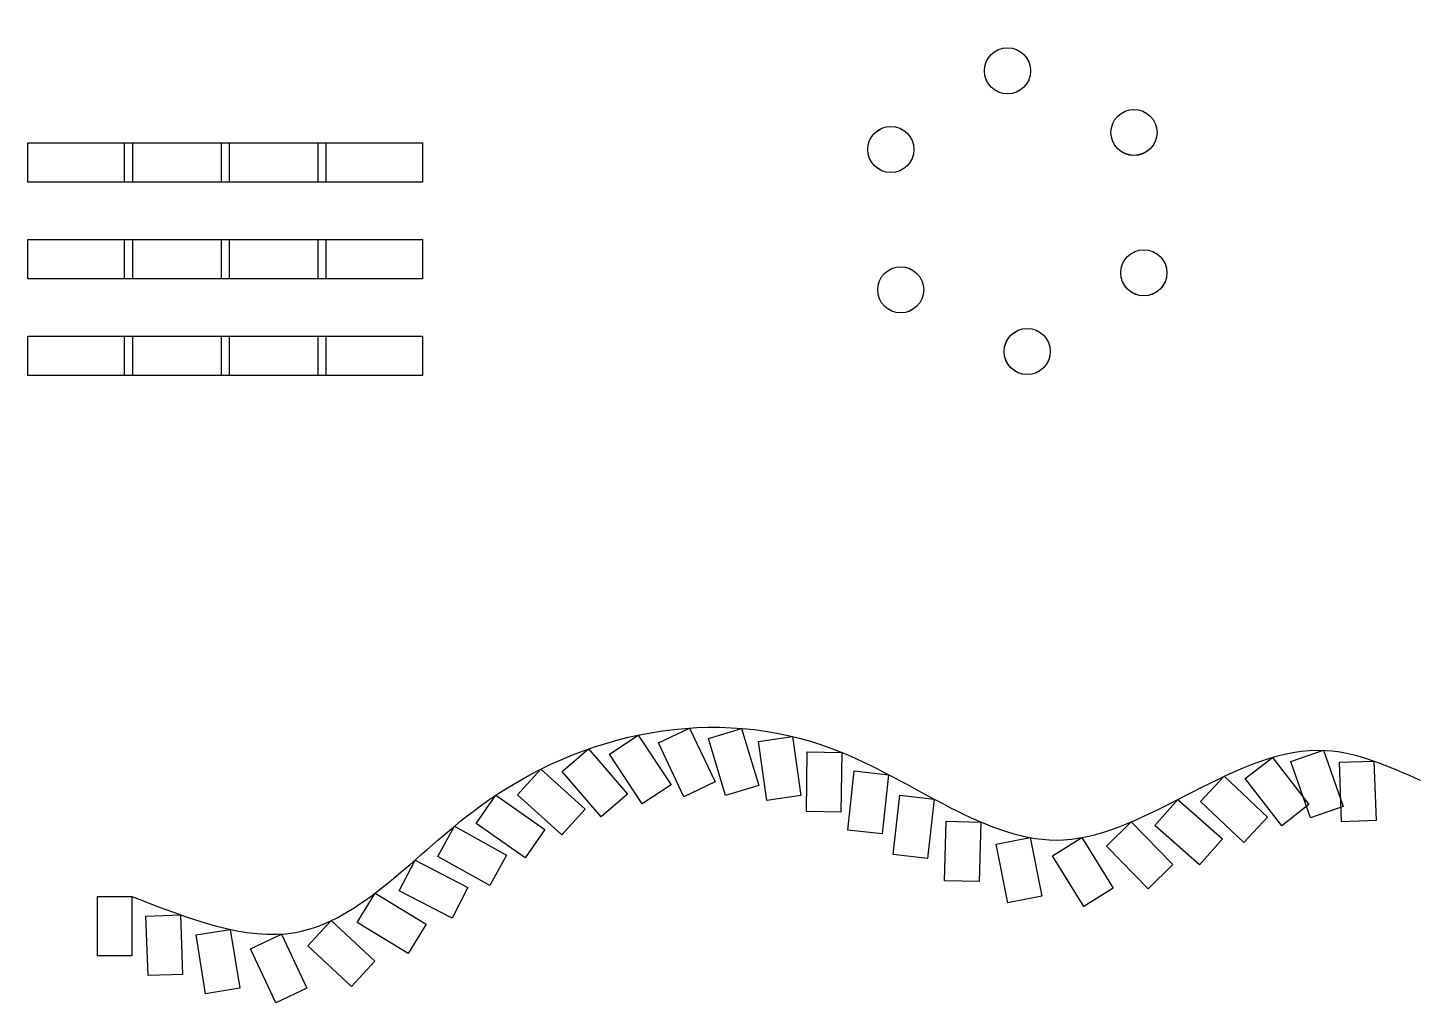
# Model space of a CAD drawing. Header units: millimetres. Extents: x 2394 to 2826, y 1782 to 2085.
import ezdxf

# ---------------------------------------------------------------- set-up
doc = ezdxf.new("R2010")
doc.units = ezdxf.units.MM

# ---------------------------------------------------------------- blocks, each defined once
blk = doc.blocks.new('*U4')
blk.add_lwpolyline([(-17.5, 4.56), (14.91, 4.56), (14.91, -7.64), (-17.5, -7.64)], close=True)
blk = doc.blocks.new('*U5')
at = {"color": 0, "linetype": 'ByBlock', "lineweight": -2, "transparency": 16777216}
for p in [(0, 60), (30, 60), (60, 60), (90, 60), (0, 30), (30, 30), (60, 30), (90, 30), (0, 0), (30, 0), (60, 0), (90, 0)]:
    blk.add_blockref('*U4', p, dxfattribs=at)
blk = doc.blocks.new('*U10')
blk.add_circle((7.14, 7.14), 7.14)
blk = doc.blocks.new('*U12')
at = {"color": 0, "linetype": 'ByBlock', "lineweight": -2, "transparency": 16777216}
for p, rotation in [((2667.1, 1994.09), 59.99999999999999), ((2674.24, 2001.23), 120), ((2661.88, 2013.59), 240), ((2654.74, 2006.45), 299.9999999999998), ((2671.63, 2010.98), 180)]:
    blk.add_blockref('*U10', p, dxfattribs=dict(at, rotation=rotation))
blk.add_blockref('*U10', (2657.35, 1996.7), dxfattribs=at)
blk = doc.blocks.new('*U8')
blk.add_blockref('*U12', (-2664.49, -2003.84))
blk = doc.blocks.new('*U9')
at = {"color": 0, "linetype": 'ByBlock', "lineweight": -2, "transparency": 16777216}
for p, rotation in [((2697.61, 2071.78), 240), ((2661.44, 2047.37), 299.9999999999999), ((2736.84, 2052.66), 180), ((2739.89, 2009.13), 120), ((2703.72, 1984.72), 60.00000000000003)]:
    blk.add_blockref('*U8', p, dxfattribs=dict(at, rotation=rotation))
blk.add_blockref('*U8', (2664.49, 2003.84), dxfattribs=at)
blk = doc.blocks.new('*U13')
blk.add_lwpolyline([(-9.97, -3.93), (0, 0), (6.78, -17.21), (-3.19, -21.14)], close=True)
blk = doc.blocks.new('*U14')
at = {"color": 0, "linetype": 'ByBlock', "lineweight": -2, "transparency": 16777216}
for p, rotation in [((2583.11, 1865.75), 11.76843727266589), ((2599.02, 1867.94), 3.790303033502522), ((2615.09, 1867.83), 355.3712894104848), ((2630.95, 1865.32), 346.5679104379649), ((2567.63, 1861.44), 19.33639819278253), ((2646.23, 1860.37), 337.6568295627181), ((2795.59, 1861.05), 357.7610768037623), ((2811.25, 1857.7), 340.5959366681303), ((2552.84, 1855.16), 26.57369485497288), ((2660.75, 1853.47), 332.3538643485896), ((2779.74, 1858.83), 16.37420638932298), ((2764.79, 1852.96), 25.14488840071413), ((2538.94, 1847.11), 33.57706371534579), ((2674.91, 1845.86), 331.9365066573187), ((2750.41, 1845.76), 27.09942662279041), ((2526.08, 1837.48), 39.52521347611491), ((2689.34, 1838.79), 336.9161632499058), ((2735.92, 1838.81), 23.03117334483755), ((2704.64, 1833.97), 349.694625823292), ((2720.63, 1833.95), 10.43421194972047), ((2513.88, 1827), 40.99274282893986), ((2426.09, 1815.74), 338.4949524451292), ((2501.49, 1816.76), 37.17427400903855), ((2441.11, 1810.02), 340.5458588984793), ((2487.91, 1808.21), 25.49747267409574), ((2456.53, 1805.49), 347.7599752763779), ((2472.49, 1804.04), 3.697002409445624)]:
    blk.add_blockref('*U13', p, dxfattribs=dict(at, rotation=rotation))

msp = doc.modelspace()

# ---------------------------------------------------------------- linework, layer by layer
msp.add_spline([(2426.09, 1815.74), (2476.76, 1804.54), (2533.76, 1843.49), (2643.37, 1861.5), (2714.99, 1833.27), (2796.35, 1861.01), (2825.58, 1851.76)], degree=3)

# ---------------------------------------------------------------- block references
for name, p in [('*U9', (0, 0)), ('*U5', (2411.3, 1984.92)), ('*U14', (0, 0))]:
    msp.add_blockref(name, p)

doc.saveas('drawing.dxf')
